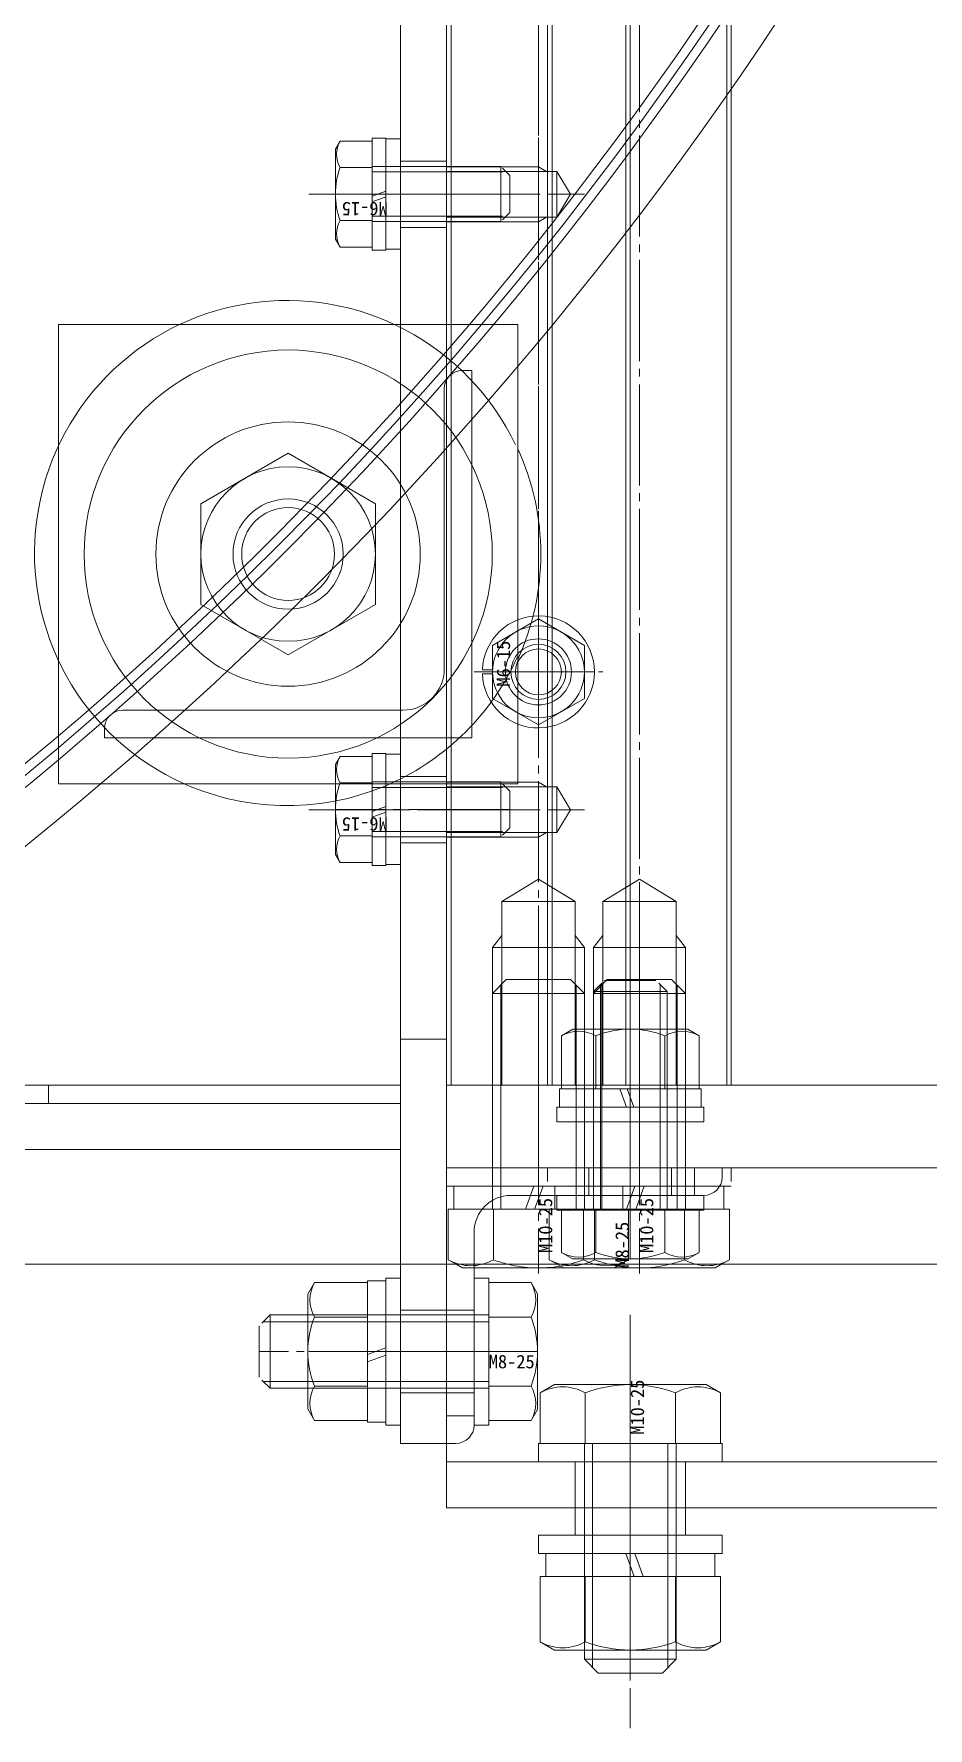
# Model space of a CAD drawing. Units: millimetres at full size. Extents: x -21196 to 21204, y -11807 to 11807.
# Drawn here: x -12851.8 to -12754.5, y -4273.4 to -4088.9 of the extents above; entities that cross this region are included whole.
import ezdxf
from ezdxf.enums import TextEntityAlignment as Align

# ---------------------------------------------------------------- set-up
doc = ezdxf.new("R2010")
doc.units = ezdxf.units.MM
doc.header["$LTSCALE"] = 0.5
doc.linetypes.add('USER4', pattern=[27.1, 22, -1.7, 1.7, -1.7])
doc.layers.add('1-0_設備-5(241129配置図菊池追記(立面図).jww)(機器配置図 260128.dwg)', color=7, linetype='Continuous', lineweight=9)
doc.styles.add('ＭＳ ゴシック', font='')
doc.styles.get('ＭＳ ゴシック').set_extended_font_data('MS Gothic')

msp = doc.modelspace()

# ---------------------------------------------------------------- linework, layer by layer
at = {"layer": '1-0_設備-5(241129配置図菊池追記(立面図).jww)(機器配置図 260128.dwg)'}
for p, q in [((-12811.8922, -4222.8558), (-12811.8922, -3922.8558)), ((-12806.8922, -3922.8558), (-12806.8922, -4222.8558)), ((-12806.8922, -4203.3558), (-12806.8922, -3942.3558)), ((-12806.3922, -4203.3558), (-12806.3922, -3942.3558)), ((-12795.8922, -3942.3558), (-12795.8922, -4203.3558)), ((-12795.3922, -3942.3558), (-12795.3922, -4203.3558)), ((-12787.3922, -4203.3558), (-12787.3922, -3942.3558)), ((-12786.8922, -4203.3558), (-12786.8922, -3942.3558)), ((-12776.3922, -3942.3558), (-12776.3922, -4203.3558)), ((-12775.8922, -3942.3558), (-12775.8922, -4203.3558)), ((-12818.4879, -4100.5521), (-12818.9922, -4101.4256)), ((-12814.9922, -4100.5521), (-12818.4879, -4100.5521)), ((-12814.9922, -4100.2256), (-12814.9922, -4106.5716)), ((-12813.4922, -4100.2256), (-12814.9922, -4100.2256)), ((-12814.9922, -4100.5521), (-12814.9922, -4112.0991)), ((-12813.4922, -4100.2256), (-12813.4922, -4106.0256)), ((-12813.4922, -4112.3256), (-12813.4922, -4100.3256)), ((-12813.4922, -4100.3256), (-12811.8922, -4100.3256)), ((-12811.8922, -4112.3256), (-12811.8922, -4100.3256)), ((-12818.9922, -4101.4256), (-12818.9922, -4111.2256)), ((-12814.9922, -4103.4389), (-12818.4879, -4103.4389)), ((-12814.9922, -4103.3256), (-12800.9922, -4103.3256)), ((-12814.9922, -4103.9256), (-12800.7922, -4103.9256)), ((-12811.8922, -4102.7558), (-12806.8922, -4102.7558)), ((-12806.8922, -4103.3558), (-12796.8922, -4103.3558)), ((-12800.9922, -4103.3256), (-12800.9922, -4109.3256)), ((-12800.7922, -4103.5256), (-12799.9922, -4104.3256)), ((-12799.9922, -4104.3256), (-12799.9922, -4108.3256)), ((-12796.0262, -4103.8558), (-12796.8922, -4103.3558)), ((-12794.8922, -4103.8558), (-12793.39, -4106.3558)), ((-12813.4922, -4106.0256), (-12814.9922, -4106.5716)), ((-12813.4922, -4106.6256), (-12814.9922, -4107.1716)), ((-12814.9922, -4107.1716), (-12814.9922, -4112.4256)), ((-12813.4922, -4106.6256), (-12813.4922, -4112.4256)), ((-12793.39, -4106.3558), (-12794.8922, -4108.8558)), ((-12814.9922, -4109.2124), (-12818.4879, -4109.2124)), ((-12814.9922, -4108.7256), (-12800.7922, -4108.7256)), ((-12814.9922, -4109.3256), (-12800.9922, -4109.3256)), ((-12794.8922, -4108.8558), (-12806.8922, -4108.8558)), ((-12800.7922, -4109.1256), (-12799.9922, -4108.3256)), ((-12796.0262, -4108.8558), (-12796.8922, -4109.3558)), ((-12818.4879, -4112.0991), (-12818.9922, -4111.2256)), ((-12811.8922, -4109.9558), (-12806.8922, -4109.9558)), ((-12814.9922, -4112.0991), (-12818.4879, -4112.0991)), ((-12814.9922, -4112.4256), (-12813.4922, -4112.4256)), ((-12813.4922, -4112.3256), (-12811.8922, -4112.3256)), ((-12799.1435, -4125.1158), (-12799.1435, -4120.5252)), ((-12804.1435, -4125.5252), (-12805.1435, -4125.5252)), ((-12799.1435, -4170.5252), (-12799.1435, -4125.1158)), ((-12807.1435, -4127.5252), (-12807.1435, -4158.0252)), ((-12833.6435, -4140.0403), (-12824.1435, -4134.5555)), ((-12824.1435, -4134.5555), (-12814.6435, -4140.0403)), ((-12833.6435, -4151.01), (-12833.6435, -4140.0403)), ((-12814.6435, -4140.0403), (-12814.6435, -4151.01)), ((-12824.1435, -4156.4948), (-12833.6435, -4151.01)), ((-12814.6435, -4151.01), (-12824.1435, -4156.4948)), ((-12791.8922, -4155.4691), (-12796.8922, -4152.5823)), ((-12791.8922, -4161.2426), (-12791.8922, -4155.4691)), ((-12801.8922, -4158.1308), (-12802.988, -4158.1308)), ((-12801.8922, -4158.5808), (-12802.988, -4158.5808)), ((-12801.8922, -4161.2426), (-12796.8922, -4164.1293)), ((-12796.8922, -4164.1293), (-12791.8922, -4161.2426)), ((-12811.6435, -4162.5252), (-12842.1435, -4162.5252)), ((-12844.1435, -4165.5252), (-12844.1435, -4164.5252)), ((-12818.4879, -4167.5521), (-12818.9922, -4168.4256)), ((-12818.9922, -4168.4256), (-12818.9922, -4178.2256)), ((-12814.9922, -4167.5521), (-12818.4879, -4167.5521)), ((-12814.9922, -4167.2256), (-12814.9922, -4173.5716)), ((-12813.4922, -4167.2256), (-12814.9922, -4167.2256)), ((-12814.9922, -4167.5521), (-12814.9922, -4179.0991)), ((-12813.4922, -4167.2256), (-12813.4922, -4173.0256)), ((-12813.4922, -4179.3256), (-12813.4922, -4167.3256)), ((-12813.4922, -4167.3256), (-12811.8922, -4167.3256)), ((-12811.8922, -4179.3256), (-12811.8922, -4167.3256)), ((-12849.1435, -4170.5252), (-12844.5528, -4170.5252)), ((-12844.5528, -4170.5252), (-12799.1435, -4170.5252)), ((-12814.9922, -4170.4389), (-12818.4879, -4170.4389)), ((-12814.9922, -4170.3256), (-12800.9922, -4170.3256)), ((-12811.8922, -4169.7558), (-12806.8922, -4169.7558)), ((-12806.8922, -4170.3558), (-12796.8922, -4170.3558)), ((-12800.9922, -4170.3256), (-12800.9922, -4176.3256)), ((-12800.7922, -4170.5256), (-12799.9922, -4171.3256)), ((-12796.0262, -4170.8558), (-12796.8922, -4170.3558)), ((-12814.9922, -4170.9256), (-12800.7922, -4170.9256)), ((-12799.9922, -4171.3256), (-12799.9922, -4175.3256)), ((-12794.8922, -4170.8558), (-12793.39, -4173.3558)), ((-12813.4922, -4173.0256), (-12814.9922, -4173.5716)), ((-12813.4922, -4173.6256), (-12814.9922, -4174.1716)), ((-12814.9922, -4174.1716), (-12814.9922, -4179.4256)), ((-12813.4922, -4173.6256), (-12813.4922, -4179.4256)), ((-12793.39, -4173.3558), (-12794.8922, -4175.8558)), ((-12814.9922, -4176.2124), (-12818.4879, -4176.2124)), ((-12814.9922, -4175.7256), (-12800.7922, -4175.7256)), ((-12814.9922, -4176.3256), (-12800.9922, -4176.3256)), ((-12794.8922, -4175.8558), (-12806.8922, -4175.8558)), ((-12800.7922, -4176.1256), (-12799.9922, -4175.3256)), ((-12796.0262, -4175.8558), (-12796.8922, -4176.3558)), ((-12811.8922, -4176.9558), (-12806.8922, -4176.9558)), ((-12818.4879, -4179.0991), (-12818.9922, -4178.2256)), ((-12814.9922, -4179.0991), (-12818.4879, -4179.0991)), ((-12814.9922, -4179.4256), (-12813.4922, -4179.4256)), ((-12813.4922, -4179.3256), (-12811.8922, -4179.3256)), ((-12796.8922, -4180.9058), (-12800.8922, -4183.3596)), ((-12785.8922, -4180.9058), (-12781.8922, -4183.3596)), ((-12800.8922, -4203.3558), (-12800.8922, -4183.3596)), ((-12800.8922, -4183.3596), (-12796.8922, -4183.3596)), ((-12792.8922, -4203.3558), (-12792.8922, -4183.3596)), ((-12789.8922, -4203.3558), (-12789.8922, -4183.3596)), ((-12781.8922, -4183.3596), (-12785.8922, -4183.3596)), ((-12781.8922, -4203.3558), (-12781.8922, -4183.3596)), ((-12801.8922, -4188.3558), (-12800.8922, -4187.0568)), ((-12791.8922, -4188.3558), (-12792.8922, -4187.0568)), ((-12790.8922, -4188.3558), (-12789.8922, -4187.0568)), ((-12780.8922, -4188.3558), (-12781.8922, -4187.0568)), ((-12801.8922, -4203.3558), (-12801.8922, -4188.3558)), ((-12801.8922, -4188.3558), (-12791.8922, -4188.3558)), ((-12791.8922, -4203.3558), (-12791.8922, -4188.3558)), ((-12790.8922, -4203.3558), (-12790.8922, -4188.3558)), ((-12780.8922, -4188.3558), (-12790.8922, -4188.3558)), ((-12780.8922, -4203.3558), (-12780.8922, -4188.3558)), ((-12801.8922, -4193.3558), (-12800.3922, -4191.8558)), ((-12800.9922, -4216.8558), (-12800.9922, -4192.4558)), ((-12793.3922, -4191.8558), (-12800.3922, -4191.8558)), ((-12791.8922, -4193.3558), (-12793.3922, -4191.8558)), ((-12792.7922, -4216.8558), (-12792.7922, -4192.4558)), ((-12790.8922, -4193.3558), (-12789.3922, -4191.8558)), ((-12790.8922, -4193.1558), (-12789.9922, -4192.2559)), ((-12790.1422, -4197.2559), (-12790.1422, -4192.4058)), ((-12789.9922, -4216.8558), (-12789.9922, -4192.4558)), ((-12789.6922, -4191.9558), (-12784.0922, -4191.9558)), ((-12782.3922, -4191.8558), (-12789.3922, -4191.8558)), ((-12782.8922, -4193.1558), (-12783.7922, -4192.2559)), ((-12783.6422, -4197.2559), (-12783.6422, -4192.4058)), ((-12780.8922, -4193.3558), (-12782.3922, -4191.8558)), ((-12781.7922, -4216.8558), (-12781.7922, -4192.4558)), ((-12801.8922, -4216.8558), (-12801.8922, -4193.3558)), ((-12791.8922, -4193.3558), (-12801.8922, -4193.3558)), ((-12791.8922, -4216.8558), (-12791.8922, -4193.3558)), ((-12790.8922, -4193.1558), (-12782.8922, -4193.1558)), ((-12790.8922, -4197.2559), (-12790.8922, -4193.1558)), ((-12790.8922, -4216.8558), (-12790.8922, -4193.3558)), ((-12780.8922, -4193.3558), (-12790.8922, -4193.3558)), ((-12782.8922, -4197.2559), (-12782.8922, -4193.1558)), ((-12780.8922, -4216.8558), (-12780.8922, -4193.3558)), ((-12811.8922, -4198.3558), (-12806.8922, -4198.3558)), ((-12780.6422, -4197.2559), (-12793.1422, -4197.2559)), ((-12790.8922, -4216.9558), (-12790.8922, -4197.2559)), ((-12790.645, -4203.7559), (-12790.645, -4197.9808)), ((-12790.1422, -4216.9558), (-12790.1422, -4197.2559)), ((-12783.6422, -4216.9558), (-12783.6422, -4197.2559)), ((-12783.1394, -4203.7559), (-12783.1394, -4197.9808)), ((-12782.8922, -4216.9558), (-12782.8922, -4197.2559)), ((-12850.2457, -4203.3558), (-12850.2457, -4205.3558)), ((-12786.8922, -4203.3558), (-12806.8922, -4203.3558)), ((-12795.8922, -4203.3558), (-12775.8922, -4203.3558)), ((-12788.0201, -4203.7559), (-12794.5922, -4203.7559)), ((-12794.5922, -4203.7559), (-12794.5922, -4205.7559)), ((-12779.3866, -4203.7559), (-12794.3977, -4203.7559)), ((-12787.2922, -4205.7559), (-12788.0201, -4203.7559)), ((-12779.1922, -4203.7559), (-12787.2201, -4203.7559)), ((-12786.4922, -4205.7559), (-12787.2201, -4203.7559)), ((-12779.1922, -4205.7559), (-12779.1922, -4203.7559)), ((-12794.8922, -4205.7559), (-12778.8922, -4205.7559)), ((-12794.8922, -4205.7559), (-12794.8922, -4207.3559)), ((-12787.2922, -4205.7559), (-12794.5922, -4205.7559)), ((-12779.1922, -4205.7559), (-12786.4922, -4205.7559)), ((-12778.8922, -4205.7559), (-12778.8922, -4207.3559)), ((-12778.8922, -4207.3559), (-12794.8922, -4207.3559)), ((-12806.8922, -4212.3558), (-12776.8922, -4212.3558)), ((-12806.8922, -4212.3558), (-12806.8922, -4222.8558)), ((-12806.8922, -4212.3558), (-12786.8922, -4212.3558)), ((-12806.8922, -4213.8256), (-12806.8922, -4212.3558)), ((-12795.8922, -4212.3558), (-12775.8922, -4212.3558)), ((-12795.8922, -4213.8256), (-12795.8922, -4212.3558)), ((-12791.3922, -4212.3558), (-12791.3922, -4215.3558)), ((-12786.8922, -4213.8256), (-12786.8922, -4212.3558)), ((-12782.3922, -4212.3558), (-12782.3922, -4215.3558)), ((-12779.8922, -4212.3558), (-12779.8922, -4215.3558)), ((-12776.8922, -4212.3558), (-12776.8922, -4213.3558)), ((-12775.8922, -4213.8256), (-12775.8922, -4212.3558)), ((-12806.8922, -4214.3558), (-12786.8922, -4214.3558)), ((-12806.0922, -4216.8558), (-12806.0922, -4214.3558)), ((-12797.3922, -4214.3558), (-12798.3021, -4216.8558)), ((-12796.3922, -4214.3558), (-12797.3021, -4216.8558)), ((-12795.8922, -4214.3558), (-12775.8922, -4214.3558)), ((-12795.0922, -4216.8558), (-12795.0922, -4214.3558)), ((-12787.6922, -4214.3558), (-12787.6922, -4216.8558)), ((-12786.3922, -4214.3558), (-12787.3021, -4216.8558)), ((-12785.3922, -4214.3558), (-12786.3021, -4216.8558)), ((-12776.6922, -4214.3558), (-12776.6922, -4216.8558)), ((-12806.7071, -4216.8558), (-12806.7071, -4222.3523)), ((-12806.7071, -4216.8558), (-12787.0772, -4216.8558)), ((-12801.7997, -4216.8558), (-12801.7997, -4222.3523)), ((-12799.8922, -4215.3558), (-12778.8922, -4215.3558)), ((-12795.7071, -4216.8558), (-12795.7071, -4222.3523)), ((-12795.7071, -4216.8558), (-12776.0772, -4216.8558)), ((-12794.8922, -4215.3558), (-12778.8922, -4215.3558)), ((-12794.8922, -4215.3558), (-12794.8922, -4216.9558)), ((-12791.9847, -4216.8558), (-12791.9847, -4222.3523)), ((-12790.7997, -4216.8558), (-12790.7997, -4222.3523)), ((-12787.0772, -4216.8558), (-12787.0772, -4222.3523)), ((-12780.9847, -4216.8558), (-12780.9847, -4222.3523)), ((-12778.8922, -4215.3558), (-12778.8922, -4216.9558)), ((-12776.0772, -4216.8558), (-12776.0772, -4222.3523)), ((-12778.8922, -4216.9558), (-12794.8922, -4216.9558)), ((-12779.3866, -4216.9558), (-12794.3977, -4216.9558)), ((-12794.3977, -4216.9558), (-12794.3977, -4221.5598)), ((-12790.645, -4216.9558), (-12790.645, -4221.5598)), ((-12783.1394, -4216.9558), (-12783.1394, -4221.5598)), ((-12779.3866, -4216.9558), (-12779.3866, -4221.5598)), ((-12803.8922, -4219.3558), (-12803.8922, -4222.8558)), ((-12806.7071, -4222.3523), (-12805.835, -4222.8558)), ((-12795.7071, -4222.3523), (-12794.835, -4222.8558)), ((-12794.3977, -4221.5598), (-12793.1922, -4222.2558)), ((-12793.1922, -4222.2558), (-12780.5922, -4222.2558)), ((-12787.0772, -4222.3523), (-12787.8597, -4222.8041)), ((-12779.3866, -4221.5598), (-12780.5922, -4222.2558)), ((-12776.0772, -4222.3523), (-12776.9494, -4222.8558)), ((-12481.8922, -4222.8558), (-13036.8922, -4222.8558)), ((-12811.8922, -4222.8558), (-12811.8922, -4242.3558)), ((-12806.8922, -4222.8558), (-12806.8922, -4242.3558)), ((-12805.1422, -4223.2558), (-12805.835, -4222.8558)), ((-12794.1422, -4223.2558), (-12805.1422, -4223.2558)), ((-12803.8922, -4222.8558), (-12803.8922, -4240.3558)), ((-12794.1422, -4223.2558), (-12794.835, -4222.8558)), ((-12788.6422, -4223.2558), (-12794.1422, -4223.2558)), ((-12777.6422, -4223.2558), (-12794.1422, -4223.2558)), ((-12787.897, -4222.8256), (-12788.6422, -4223.2558)), ((-12776.9494, -4222.8558), (-12777.6422, -4223.2558)), ((-12821.9922, -4226.1058), (-12821.9922, -4238.6058)), ((-12815.4922, -4224.6558), (-12815.4922, -4232.6838)), ((-12813.4922, -4224.6558), (-12815.4922, -4224.6558)), ((-12815.4922, -4224.8503), (-12815.4922, -4239.8614)), ((-12813.4922, -4240.3558), (-12813.4922, -4224.3558)), ((-12813.4922, -4224.3558), (-12811.8922, -4224.3558)), ((-12813.4922, -4224.6558), (-12813.4922, -4231.9558)), ((-12811.8922, -4224.3558), (-12811.8922, -4240.3558)), ((-12803.8922, -4240.3558), (-12803.8922, -4224.3558)), ((-12803.8922, -4224.3558), (-12802.2922, -4224.3558)), ((-12802.2922, -4224.3558), (-12802.2922, -4240.3558)), ((-12802.2922, -4224.8503), (-12802.2922, -4239.8614)), ((-12802.2922, -4224.8503), (-12797.6882, -4224.8503)), ((-12797.6882, -4224.8503), (-12796.9922, -4226.0558)), ((-12796.9922, -4238.6558), (-12796.9922, -4226.0558)), ((-12811.8922, -4227.8558), (-12806.8922, -4227.8558)), ((-12806.8922, -4227.8558), (-12803.8922, -4227.8558)), ((-12827.2922, -4235.1558), (-12827.2922, -4229.5558)), ((-12826.0922, -4228.3558), (-12826.9922, -4229.2558)), ((-12821.9922, -4229.1058), (-12826.8422, -4229.1058)), ((-12826.0922, -4236.3558), (-12826.0922, -4228.3558)), ((-12821.9922, -4228.3558), (-12826.0922, -4228.3558)), ((-12802.2922, -4228.3558), (-12821.9922, -4228.3558)), ((-12802.2922, -4229.1058), (-12821.9922, -4229.1058)), ((-12815.4922, -4228.6031), (-12821.2673, -4228.6031)), ((-12802.2922, -4228.6031), (-12797.6882, -4228.6031)), ((-12813.4922, -4231.9558), (-12815.4922, -4232.6838)), ((-12813.4922, -4232.7558), (-12815.4922, -4233.4838)), ((-12815.4922, -4233.4838), (-12815.4922, -4240.0558)), ((-12813.4922, -4232.7558), (-12813.4922, -4240.0558)), ((-12826.0922, -4236.3558), (-12826.9922, -4235.4559)), ((-12821.9922, -4235.6058), (-12826.8422, -4235.6058)), ((-12821.9922, -4236.3558), (-12826.0922, -4236.3558)), ((-12802.2922, -4235.6058), (-12821.9922, -4235.6058)), ((-12802.2922, -4236.3558), (-12821.9922, -4236.3558)), ((-12815.4922, -4236.1086), (-12821.2673, -4236.1086)), ((-12811.8922, -4236.8558), (-12806.8922, -4236.8558)), ((-12806.8922, -4236.8558), (-12803.8922, -4236.8558)), ((-12802.2922, -4236.1086), (-12797.6882, -4236.1086)), ((-12796.7071, -4236.8594), (-12795.1422, -4235.9558)), ((-12796.7071, -4242.3558), (-12796.7071, -4236.8594)), ((-12778.6422, -4235.9558), (-12795.1422, -4235.9558)), ((-12791.7997, -4242.3558), (-12791.7997, -4236.8594)), ((-12781.9847, -4242.3558), (-12781.9847, -4236.8594)), ((-12777.0772, -4236.8594), (-12778.6422, -4235.9558)), ((-12777.0772, -4242.3558), (-12777.0772, -4236.8594)), ((-12797.6882, -4239.8614), (-12796.9922, -4238.6558)), ((-12815.4922, -4240.0558), (-12813.4922, -4240.0558)), ((-12813.4922, -4240.3558), (-12811.8922, -4240.3558)), ((-12803.8922, -4239.3558), (-12806.8922, -4239.3558)), ((-12803.8922, -4240.3558), (-12802.2922, -4240.3558)), ((-12802.2922, -4239.8614), (-12797.6882, -4239.8614)), ((-12811.8922, -4242.3558), (-12806.8922, -4242.3558)), ((-12806.8922, -4242.3558), (-12805.8922, -4242.3558)), ((-12776.8922, -4242.3558), (-12796.8922, -4242.3558)), ((-12796.8922, -4244.3558), (-12796.8922, -4242.3558)), ((-12796.7071, -4242.3558), (-12777.0772, -4242.3558)), ((-12791.8922, -4242.3558), (-12791.8922, -4264.8558)), ((-12790.9922, -4242.3558), (-12790.9922, -4264.8558)), ((-12782.7922, -4242.3558), (-12782.7922, -4264.8558)), ((-12781.8922, -4242.3558), (-12781.8922, -4264.8558)), ((-12776.8922, -4244.3558), (-12776.8922, -4242.3558)), ((-12486.8922, -4244.3558), (-12806.8922, -4244.3558)), ((-12776.8922, -4244.3558), (-12796.8922, -4244.3558)), ((-12792.8922, -4249.3558), (-12792.8922, -4244.3558)), ((-12780.8922, -4249.3558), (-12780.8922, -4244.3558)), ((-12792.8922, -4249.3558), (-12792.8922, -4252.3558)), ((-12780.8922, -4249.3558), (-12780.8922, -4252.3558)), ((-12776.8922, -4252.3558), (-12796.8922, -4252.3558)), ((-12796.8922, -4254.3558), (-12796.8922, -4252.3558)), ((-12776.8922, -4254.3558), (-12776.8922, -4252.3558)), ((-12776.8922, -4254.3558), (-12796.8922, -4254.3558)), ((-12796.0922, -4254.3558), (-12796.0922, -4256.8558)), ((-12787.3922, -4254.3558), (-12786.4823, -4256.8558)), ((-12786.3922, -4254.3558), (-12785.4823, -4256.8558)), ((-12796.7071, -4256.8558), (-12777.0772, -4256.8558)), ((-12796.7071, -4256.8558), (-12796.7071, -4263.9523)), ((-12796.0922, -4256.8558), (-12786.4823, -4256.8558)), ((-12791.7997, -4256.8558), (-12791.7997, -4263.9523)), ((-12781.9847, -4256.8558), (-12781.9847, -4263.9523)), ((-12777.0772, -4256.8558), (-12777.0772, -4263.9523)), ((-12796.7071, -4263.9523), (-12795.1422, -4264.8558)), ((-12795.1422, -4264.8558), (-12778.6422, -4264.8558)), ((-12781.8922, -4264.8558), (-12791.8922, -4264.8558)), ((-12790.9922, -4264.8558), (-12790.9922, -4266.7558)), ((-12782.7922, -4264.8558), (-12782.7922, -4266.7558)), ((-12777.0772, -4263.9523), (-12778.6422, -4264.8558)), ((-12791.8922, -4265.8558), (-12790.3922, -4267.3558)), ((-12781.8922, -4265.8558), (-12783.3922, -4267.3558)), ((-12783.3922, -4267.3558), (-12790.3922, -4267.3558))]:
    msp.add_line(p, q, dxfattribs=at)
at = {"layer": '1-0_設備-5(241129配置図菊池追記(立面図).jww)(機器配置図 260128.dwg)', "linetype": 'USER4'}
for p, q in [((-12796.8922, -4208.3558), (-12796.8922, -3937.3558)), ((-12785.8922, -3937.3558), (-12785.8922, -4208.3558)), ((-12796.8922, -4165.3558), (-12796.8922, -3980.3558)), ((-12821.8922, -4106.3558), (-12796.8922, -4106.3558)), ((-12799.9922, -4106.3256), (-12818.9922, -4106.3256)), ((-12809.3922, -4106.3558), (-12791.8922, -4106.3558)), ((-12796.8922, -4164.4558), (-12796.8922, -4152.2558)), ((-12803.8922, -4158.3558), (-12789.8922, -4158.3558)), ((-12790.7922, -4158.3558), (-12802.9922, -4158.3558)), ((-12791.8922, -4158.3558), (-12801.8922, -4158.3558)), ((-12821.8922, -4173.3558), (-12796.8922, -4173.3558)), ((-12799.9922, -4173.3256), (-12818.9922, -4173.3256)), ((-12809.3922, -4173.3558), (-12791.8922, -4173.3558)), ((-12796.8922, -4191.8558), (-12796.8922, -4223.8558)), ((-12786.8922, -4222.2558), (-12786.8922, -4191.9558)), ((-12785.8922, -4191.8558), (-12785.8922, -4223.8558)), ((-12785.8922, -4212.3558), (-12785.8922, -4203.3558)), ((-12786.8922, -4207.3558), (-12786.8922, -4220.3558)), ((-12786.8922, -4228.3558), (-12786.8922, -4273.3558)), ((-12796.9922, -4232.3558), (-12827.2922, -4232.3558)), ((-12821.8922, -4232.3558), (-12796.8922, -4232.3558)), ((-12811.8922, -4232.3558), (-12798.8922, -4232.3558)), ((-12786.8922, -4259.3558), (-12786.8922, -4234.3558)), ((-12786.8922, -4254.8558), (-12786.8922, -4235.9558)), ((-12786.8922, -4267.3558), (-12786.8922, -4235.9558))]:
    msp.add_line(p, q, dxfattribs=at)
at = {"layer": '1-0_設備-5(241129配置図菊池追記(立面図).jww)(機器配置図 260128.dwg)'}
for points in [[(-12806.8922, -3922.8558), (-12806.8922, -4222.8558), (-12806.8922, -4242.3558)], [(-13202.8922, -3935.3558), (-12811.8922, -3935.3558), (-12811.8922, -4210.3558), (-13202.8922, -4210.3558)], [(-12806.8922, -4109.3558), (-12796.8922, -4109.3558), (-12796.8922, -4103.3558)], [(-12806.8922, -4103.8558), (-12794.8922, -4103.8558), (-12794.8922, -4108.8558)], [(-12799.1435, -4120.5252), (-12849.1435, -4120.5252), (-12849.1435, -4170.5252)], [(-12804.1435, -4125.5252), (-12804.1435, -4165.5252), (-12844.1435, -4165.5252)], [(-12796.8922, -4152.5823), (-12801.8922, -4155.4691), (-12801.8922, -4161.2426)], [(-12806.8922, -4176.3558), (-12796.8922, -4176.3558), (-12796.8922, -4170.3558)], [(-12806.8922, -4170.8558), (-12794.8922, -4170.8558), (-12794.8922, -4175.8558)], [(-12796.8922, -4180.9058), (-12792.8922, -4183.3596), (-12796.8922, -4183.3596)], [(-12785.8922, -4180.9058), (-12789.8922, -4183.3596), (-12785.8922, -4183.3596)], [(-12794.3977, -4203.7559), (-12794.3977, -4197.9808), (-12793.1422, -4197.2559)], [(-12779.3866, -4203.7559), (-12779.3866, -4197.9808), (-12780.6422, -4197.2559)], [(-13202.8922, -4205.3558), (-12811.8922, -4205.3558), (-12811.8922, -4203.3558), (-13202.8922, -4203.3558)], [(-12709.0422, -4249.3558), (-12806.8922, -4249.3558), (-12806.8922, -4222.8558)], [(-12815.4922, -4224.8503), (-12821.2673, -4224.8503), (-12821.9922, -4226.1058)], [(-12815.4922, -4239.8614), (-12821.2673, -4239.8614), (-12821.9922, -4238.6058)], [(-12785.4823, -4256.8558), (-12777.6922, -4256.8558), (-12777.6922, -4254.3558)], [(-12781.8922, -4264.8558), (-12781.8922, -4265.8558), (-12791.8922, -4265.8558), (-12791.8922, -4264.8558)]]:
    msp.add_lwpolyline(points, dxfattribs=at)
msp.add_lwpolyline([(-12486.8922, -4203.3558), (-12806.8922, -4203.3558), (-12806.8922, -4212.3558), (-12486.8922, -4212.3558)], close=True, dxfattribs=at)
for centre, radius in [((-13099.5215, -3870.1471), 388.031), ((-12824.1357, -4145.5252), 22.219), ((-12824.1435, -4145.5252), 14.392), ((-12824.1435, -4145.5252), 9.5), ((-12824.1435, -4145.5252), 6), ((-12824.1435, -4145.5252), 5.053), ((-12796.8922, -4158.3558), 5), ((-12796.8922, -4158.3558), 3.6), ((-12796.8922, -4158.3558), 3), ((-12796.8922, -4158.3558), 2.5)]:
    msp.add_circle(centre, radius, dxfattribs=at)
for centre, radius, start, end in [((-13099.5215, -3870.1471), 394, 287.732, 72.268), ((-13099.5215, -3870.1471), 389.031, 287.966, 72.034), ((-13099.5215, -3870.1471), 387.031, 288.062, 71.938), ((-13183.5215, -3870.1471), 339, 289.876, 357.5), ((-13183.5215, -3870.1471), 340, 306.87, 357.5), ((-13183.5215, -3870.1471), 338, 307.125, 357.5), ((-12815.9879, -4101.9955), 2.887, 150, 210), ((-12810.478, -4106.3256), 8.514, 160.181, 199.819), ((-12815.9879, -4110.6557), 2.887, 150, 210), ((-12824.2495, -4145.4192), 27.5, 25.349, 245.93), ((-12805.1435, -4127.5252), 2, 90, 180), ((-12824.1357, -4145.5252), 27.5, 335.341, 24.659), ((-12796.8922, -4158.3558), 6.1, 182.114, 177.886), ((-12824.2417, -4145.4192), 27.5, 294.084, 335.876), ((-12811.6435, -4158.0252), 4.5, 270, 0), ((-12842.1435, -4164.5252), 2, 90, 180), ((-12815.9879, -4168.9955), 2.887, 150, 210), ((-12824.2417, -4145.4192), 27.5, 245.916, 294.084), ((-12810.478, -4173.3256), 8.514, 160.181, 199.819), ((-12815.9879, -4177.6557), 2.887, 150, 210), ((-12792.5214, -4201.2308), 3.753, 60, 120), ((-12786.8922, -4207.3324), 10.077, 68.135, 111.865), ((-12781.263, -4201.2308), 3.753, 60, 120), ((-12778.8922, -4213.3558), 2, 270, 0), ((-12799.8922, -4219.3558), 4, 90, 180), ((-12804.2534, -4218.1023), 4.907, 240, 255.611), ((-12804.2534, -4218.1023), 4.907, 284.389, 300), ((-12796.8922, -4209.4766), 13.779, 249.136, 256.161), ((-12793.2534, -4218.1023), 4.907, 240, 255.611), ((-12796.8922, -4209.4766), 13.779, 279.983, 290.864), ((-12792.5214, -4218.3098), 3.753, 240, 300), ((-12793.2534, -4218.1023), 4.907, 284.389, 300), ((-12789.531, -4218.1023), 4.907, 240, 254.254), ((-12785.8922, -4209.4766), 13.779, 249.136, 256.161), ((-12786.8922, -4211.7908), 10.465, 248.986, 291.014), ((-12789.531, -4218.1023), 4.907, 285.746, 300), ((-12781.263, -4218.3098), 3.753, 240, 300), ((-12785.8922, -4209.4766), 13.779, 283.839, 290.864), ((-12778.531, -4218.1023), 4.907, 240, 255.611), ((-12778.531, -4218.1023), 4.907, 284.389, 300), ((-12804.2534, -4218.1023), 4.907, 255.611, 284.389), ((-12796.8922, -4209.4766), 13.779, 256.161, 279.983), ((-12793.2534, -4218.1023), 4.907, 255.611, 284.389), ((-12789.531, -4218.1023), 4.907, 254.254, 285.746), ((-12785.8922, -4209.4766), 13.779, 256.161, 283.839), ((-12778.531, -4218.1023), 4.907, 255.611, 284.389), ((-12818.0173, -4226.7267), 3.753, 150, 210), ((-12800.9382, -4226.7267), 3.753, 330, 30), ((-12811.9156, -4232.3558), 10.077, 158.135, 201.865), ((-12807.4572, -4232.3558), 10.465, 338.986, 21.014), ((-12818.0173, -4237.985), 3.753, 150, 210), ((-12800.9382, -4237.985), 3.753, 330, 30), ((-12794.2534, -4241.1093), 4.907, 60, 120), ((-12786.8922, -4249.735), 13.779, 69.136, 110.864), ((-12779.531, -4241.1093), 4.907, 60, 120), ((-12805.8922, -4240.3558), 2, 270, 0), ((-12794.2534, -4259.7023), 4.907, 240, 300), ((-12786.8922, -4251.0766), 13.779, 249.136, 290.864), ((-12779.531, -4259.7023), 4.907, 240, 300)]:
    msp.add_arc(centre, radius, start, end, dxfattribs=at)

# ---------------------------------------------------------------- texts
at = {"layer": '1-0_設備-5(241129配置図菊池追記(立面図).jww)(機器配置図 260128.dwg)', "style": 'ＭＳ ゴシック'}
for s, rotation, p in [('M6-15', 180, (-12813.3021, -4106.7671)), ('M6-15', 90, (-12799.5358, -4159.9492)), ('M6-15', 180, (-12813.3021, -4173.7671)), ('M10-25', 90, (-12794.9468, -4221.6259)), ('M10-25', 90, (-12783.9468, -4221.6259)), ('M8-25', 90, (-12786.6021, -4223.219)), ('M10-25', 90, (-12784.9468, -4241.4091))]:
    msp.add_text(s, height=1.469, rotation=rotation, dxfattribs=at).set_placement(p, align=Align.BOTTOM_LEFT)
msp.add_text('M8-25', height=1.469, dxfattribs=at).set_placement((-12802.2967, -4234.6214), align=Align.BOTTOM_LEFT)

doc.saveas('drawing.dxf')
